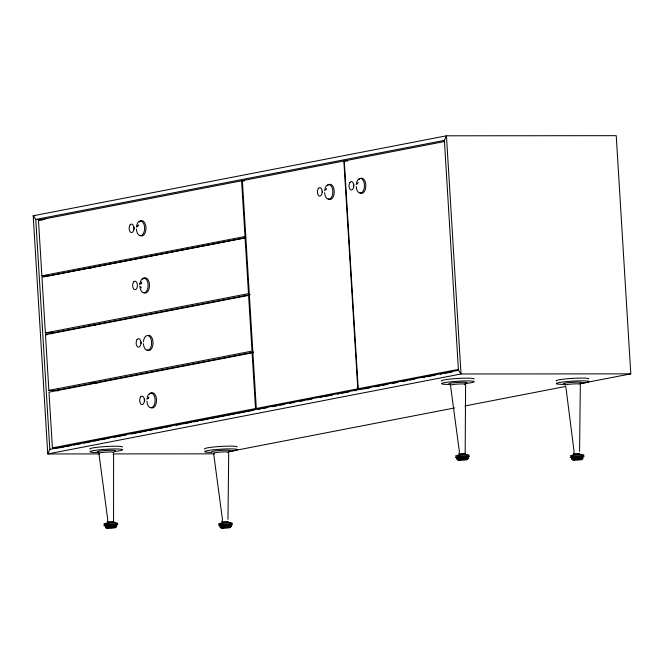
<?xml version="1.0" encoding="UTF-8"?>
<svg xmlns="http://www.w3.org/2000/svg" width="664" height="664" viewBox="0 0 664 664"><rect width="100%" height="100%" fill="white"/><g stroke="black" fill="none" stroke-linecap="round" stroke-linejoin="round"><path stroke-width="1" d="M113.577 454.466L113.561 521.564M227.976 519.306L228.715 452.284M579.581 451.263L580.328 384.24A7.619 0.681 -3.5 0 0 572.459 383.999A7.619 0.681 -3.5 0 0 565.213 385.211M107.817 521.937L107.336 521.846L107.759 519.738L98.886 453.338A7.619 0.681 -3.5 0 1 107.717 452.035A7.619 0.681 -3.5 0 1 113.137 452.69M222.531 521.846L222.058 521.763L222.482 519.655L213.609 453.246A7.619 0.681 -3.5 0 1 222.44 451.952A7.619 0.681 -3.5 0 1 227.852 452.607M574.136 453.802L573.663 453.719L574.086 451.611L565.894 387.236M465.613 384.332L465.165 453.52M137.564 226.64L138.32 224.963L137.431 226.548M579.904 383.701L630.8 373.857L616.234 135.672L446.449 135.805L33.2 215.775L35.765 219.452L49.825 449.37L47.766 453.952L99.534 453.91M141.058 283.76L141.814 282.084L140.926 283.669L141.515 283.262L139.432 284.109M148.089 398.69L148.844 397.014L147.956 398.607M630.8 373.857L461.015 373.981L458.45 370.296L444.39 140.378L446.449 135.805L461.015 373.981L47.766 453.952L33.2 215.775L35.267 215.775M325.667 190.12L326.563 188.535M357.273 184.003L358.17 182.417M107.336 521.846L113.934 521.423M222.058 521.763L228.275 521.481M573.663 453.719L579.888 453.437M444.39 140.378L35.765 219.452L44.953 219.452M245.788 237.687L48.754 275.817L41.873 275.826L38.462 220.108L241.588 180.799L244.535 180.799M370.163 387.768L365.084 388.747L357.805 388.83L256.304 408.476L242.368 180.649L343.869 161.003L347.803 161.003M444.755 141.482L344.267 160.929L358.203 388.755L458.691 369.308M41.873 275.826L244.999 236.517L241.588 180.799M45.368 332.946L248.485 293.637L245.082 237.919L41.956 277.228L45.368 332.946L52.248 332.938L250.295 294.617M45.476 334.697L248.593 295.389L252.005 351.107L48.879 390.415L45.476 334.697L47.434 334.689M253.806 352.086L55.759 390.407L48.879 390.415M255.516 408.567L252.112 352.85L48.987 392.158L52.398 447.876L255.516 408.567L263.185 408.468L267.243 407.679M49.825 449.37L458.45 370.296M59.279 447.876L64.358 446.889M66.383 446.499L71.463 445.519M73.496 445.121L81.622 443.552M83.656 443.154L91.781 441.585M93.807 441.195L98.886 440.207M100.92 439.817L109.045 438.24M114.125 437.261L126.309 434.903M131.389 433.916L146.619 430.969M148.653 430.579L153.733 429.6M155.758 429.201L163.883 427.633M165.917 427.234L170.997 426.255M176.076 425.275L181.156 424.288M183.181 423.898L191.307 422.321M193.34 421.93L198.42 420.951M200.453 420.553L208.571 418.984M210.604 418.586L225.843 415.639M227.868 415.249L235.994 413.672M238.027 413.282L253.258 410.335M258.337 409.356L260.371 408.958M272.323 406.7L277.394 405.721M279.428 405.322L284.499 404.343M289.579 403.363L294.65 402.376M299.73 401.396L304.801 400.417M306.834 400.018L311.906 399.039M320.023 397.47L322.057 397.072M324.09 396.682L332.207 395.113M337.279 394.125L339.312 393.735M341.337 393.345L349.463 391.768M354.534 390.789L356.568 390.399M375.235 386.78L380.314 385.801M382.339 385.411L387.419 384.431M392.49 383.443L397.57 382.464M402.641 381.485L407.721 380.497M409.746 380.107L414.826 379.127M422.943 377.55L424.977 377.16M427.002 376.77L435.127 375.193M440.199 374.214L442.232 373.824M444.257 373.425L452.383 371.857M228.748 451.661L454.707 407.928M464.891 405.961L565.653 386.456M242.368 180.649L244.335 180.641M38.462 220.108L42.396 220.108M88.926 268.281L90.993 268.281M89.325 325.41L95.516 325.401M91.806 382.871L97.998 382.871M52.398 447.876L58.291 447.876M112.988 453.902L214.439 453.827M465.547 453.379L458.949 453.802L459.372 451.703L450.499 385.294A7.619 0.681 -3.5 0 1 459.33 383.991A7.619 0.681 -3.5 0 1 464.742 384.655M140.66 286.724L141.316 287.885M343.869 161.003L357.805 388.83M57.668 389.112L57.793 391.179M51.825 331.826L51.95 333.892M106.282 527.681A5.536 0.49 -3.5 0 1 110.763 526.66A5.536 0.49 -3.5 0 1 115.851 527.075M112.307 527.531A5.536 0.49 -3.5 0 1 110.78 527.639M105.941 527A5.885 0.523 -3.5 0 1 110.705 525.913A5.885 0.523 -3.5 0 1 116.109 526.353M106.24 526.967A5.536 0.49 -3.5 0 1 110.714 525.946A5.536 0.49 -3.5 0 1 115.802 526.361M222.598 527.648A5.536 0.49 -3.5 0 1 220.987 527.075A5.536 0.49 -3.5 0 1 228.433 526.461A5.536 0.49 -3.5 0 1 230.566 526.984M224.731 527.598A5.536 0.49 -3.5 0 1 223.262 527.639M220.664 526.917A5.885 0.523 -3.5 0 1 225.42 525.83A5.885 0.523 -3.5 0 1 230.831 526.27M220.954 526.884A5.536 0.49 -3.5 0 1 225.436 525.855A5.536 0.49 -3.5 0 1 230.524 526.27M105.02 525.473A5.885 0.523 -3.5 0 1 110.622 524.535A5.885 0.523 -3.5 0 1 116.698 524.726M219.734 525.39A5.885 0.523 -3.5 0 1 225.337 524.452A5.885 0.523 -3.5 0 1 231.412 524.643M572.268 458.874A5.885 0.523 -3.5 0 1 577.033 457.786A5.885 0.523 -3.5 0 1 582.436 458.226M572.185 457.496A5.885 0.523 -3.5 0 1 576.941 456.409A5.885 0.523 -3.5 0 1 582.353 456.849M457.554 458.965A5.885 0.523 -3.5 0 1 462.31 457.869A5.885 0.523 -3.5 0 1 467.722 458.309M457.471 457.587A5.885 0.523 -3.5 0 1 462.227 456.492A5.885 0.523 -3.5 0 1 467.639 456.932M457.886 459.646A5.536 0.49 -3.5 0 1 462.368 458.616A5.536 0.49 -3.5 0 1 467.456 459.031M457.056 458.782A5.536 0.49 -3.5 0 1 462.327 457.903A5.536 0.49 -3.5 0 1 468.045 458.077M571.77 458.699A5.536 0.49 -3.5 0 1 578.195 457.753A5.536 0.49 -3.5 0 1 582.129 458.226M572.609 459.554A5.536 0.49 -3.5 0 1 577.082 458.534A5.536 0.49 -3.5 0 1 582.179 458.949M104.895 524.352A6.922 0.614 -3.5 0 1 110.498 523.066A6.922 0.614 -3.5 0 1 116.856 523.589M104.987 525.73A6.922 0.614 -3.5 0 1 110.581 524.444A6.922 0.614 -3.5 0 1 116.939 524.967M106.622 523.597A4.847 0.432 -3.5 0 1 109.535 522.767A4.847 0.432 -3.5 0 1 115.544 522.85M221.336 523.506A4.847 0.432 -3.5 0 1 225.254 522.609A4.847 0.432 -3.5 0 1 229.711 522.975M219.618 524.269A6.922 0.614 -3.5 0 1 225.212 522.983A6.922 0.614 -3.5 0 1 231.578 523.506M219.701 525.647A6.922 0.614 -3.5 0 1 225.295 524.361A6.922 0.614 -3.5 0 1 231.661 524.875M457.537 455.429A4.847 0.432 -3.5 0 1 463.157 454.599A4.847 0.432 -3.5 0 1 466.601 455.014M455.521 456.126A6.922 0.614 -3.5 0 1 463.547 454.948A6.922 0.614 -3.5 0 1 468.469 455.546M456.591 457.687A6.922 0.614 -3.5 0 1 462.185 456.4A6.922 0.614 -3.5 0 1 468.552 456.923M146.927 399.238A7.387 4.133 90 0 1 153.318 394.225A7.387 4.133 90 0 1 153.16 406.692A7.387 4.133 90 0 1 146.902 401.164M149.724 394.192A7.644 4.283 90 0 1 156.505 399.545A7.644 4.283 90 0 1 150.529 407.364M144.295 399.122A1.361 0.764 90 0 1 144.437 401.471M572.949 455.471A4.847 0.432 -3.5 0 1 576.867 454.566A4.847 0.432 -3.5 0 1 581.315 454.931M570.235 456.043A6.922 0.614 -3.5 0 1 578.261 454.865A6.922 0.614 -3.5 0 1 583.183 455.462M571.306 457.604A6.922 0.614 -3.5 0 1 576.908 456.317A6.922 0.614 -3.5 0 1 583.266 456.84M98.861 452.466A16.334 1.452 -3.5 0 1 93.441 450.599A16.334 1.452 -3.5 0 1 118.582 449.013A16.334 1.452 -3.5 0 1 114.482 451.478M89.98 449.154A16.334 1.452 -3.5 0 1 105.518 446.548A16.334 1.452 -3.5 0 1 122.392 447.079M211.916 452.391A16.334 1.452 -3.5 0 1 208.994 450.375A16.334 1.452 -3.5 0 1 233.711 448.947A16.334 1.452 -3.5 0 1 229.196 451.395M204.695 449.063A16.334 1.452 -3.5 0 1 220.24 446.465A16.334 1.452 -3.5 0 1 237.106 446.988M565.188 384.34A16.334 1.452 -3.5 0 1 559.769 382.472A16.334 1.452 -3.5 0 1 584.909 380.887A16.334 1.452 -3.5 0 1 580.809 383.352M556.299 381.02A16.334 1.452 -3.5 0 1 571.845 378.422A16.334 1.452 -3.5 0 1 588.719 378.953M450.474 384.423A16.334 1.452 -3.5 0 1 445.287 382.522A16.334 1.452 -3.5 0 1 470.685 380.995A16.334 1.452 -3.5 0 1 465.074 383.551M441.585 381.111A16.334 1.452 -3.5 0 1 457.131 378.505A16.334 1.452 -3.5 0 1 473.996 379.036M98.596 452.176A9.138 0.813 -3.5 0 1 105.991 450.482A9.138 0.813 -3.5 0 1 114.382 451.163M563.62 383.809A9.138 0.813 -3.5 0 1 574.219 382.248A9.138 0.813 -3.5 0 1 580.709 383.037M143.416 341.769A7.387 4.133 90 0 1 149.798 336.764A7.387 4.133 90 0 1 149.649 349.222A7.387 4.133 90 0 1 143.391 343.695M148.271 335.295A7.644 4.283 90 0 1 152.969 344.068A7.644 4.283 90 0 1 147.01 349.895M141.092 342.101A1.361 0.764 90 0 1 141.175 343.454M212.007 451.852A9.138 0.813 -3.5 0 1 220.705 450.391A9.138 0.813 -3.5 0 1 230.142 450.69M448.906 383.892A9.138 0.813 -3.5 0 1 459.496 382.331A9.138 0.813 -3.5 0 1 465.995 383.12M139.897 284.3A7.387 4.133 90 0 1 146.287 279.295A7.387 4.133 90 0 1 146.13 291.753A7.387 4.133 90 0 1 139.872 286.234M142.694 279.262A7.644 4.283 90 0 1 149.475 284.607A7.644 4.283 90 0 1 143.499 292.426M356.253 184.633A7.387 4.133 90 0 1 362.644 179.629A7.387 4.133 90 0 1 362.486 192.087A7.387 4.133 90 0 1 356.228 186.559M359.05 179.595A7.644 4.283 90 0 1 360.386 178.417M361.116 178.168A7.644 4.283 90 0 1 365.806 186.941A7.644 4.283 90 0 1 359.855 192.759M324.646 190.751A7.387 4.133 90 0 1 331.029 185.746A7.387 4.133 90 0 1 330.879 198.204A7.387 4.133 90 0 1 324.621 192.676M327.443 185.712A7.644 4.283 90 0 1 334.224 191.058A7.644 4.283 90 0 1 328.248 198.876M136.402 227.179A7.387 4.133 90 0 1 142.793 222.174A7.387 4.133 90 0 1 142.635 234.633A7.387 4.133 90 0 1 136.377 229.105M139.199 222.141A7.644 4.283 90 0 1 140.544 220.963M141.266 220.714A7.644 4.283 90 0 1 145.964 229.487A7.644 4.283 90 0 1 140.004 235.305M133.771 227.071A1.361 0.764 90 0 1 134.228 228.167M134.161 228.873A1.361 0.764 90 0 1 133.92 229.42M353.621 184.526A1.361 0.764 90 0 1 353.929 184.965M353.763 186.874A1.361 0.764 90 0 1 353.397 187.132M322.322 191.083A1.361 0.764 90 0 1 322.405 192.435M108.29 528.328A4.872 0.432 -3.5 0 0 115.86 527.531A4.872 0.432 -3.5 0 0 108.863 527.54A4.872 0.432 -3.5 0 0 108.29 528.328M223.004 528.237A4.872 0.432 -3.5 0 0 230.574 527.448A4.872 0.432 -3.5 0 0 223.577 527.457A4.872 0.432 -3.5 0 0 223.004 528.237M459.903 460.285A4.872 0.432 -3.5 0 0 467.464 459.496A4.872 0.432 -3.5 0 0 460.476 459.496A4.872 0.432 -3.5 0 0 459.903 460.285M574.617 460.194A4.872 0.432 -3.5 0 0 582.179 459.405A4.872 0.432 -3.5 0 0 575.19 459.413A4.872 0.432 -3.5 0 0 574.617 460.194M140.643 396.931A4.266 2.382 90 0 0 141.092 404.276A4.266 2.382 90 0 0 144.42 399.911A4.266 2.382 90 0 0 140.643 396.931M137.124 339.47A4.266 2.382 90 0 0 137.572 346.807A4.266 2.382 90 0 0 140.909 342.45A4.266 2.382 90 0 0 137.124 339.47M133.613 282.001A4.266 2.382 90 0 0 134.062 289.338A4.266 2.382 90 0 0 137.398 284.981A4.266 2.382 90 0 0 133.613 282.001M349.969 182.334A4.266 2.382 90 0 0 350.418 189.672A4.266 2.382 90 0 0 353.746 185.314A4.266 2.382 90 0 0 349.969 182.334M318.355 188.452A4.266 2.382 90 0 0 318.803 195.789A4.266 2.382 90 0 0 322.14 191.431A4.266 2.382 90 0 0 318.355 188.452M130.119 224.88A4.266 2.382 90 0 0 130.567 232.217A4.266 2.382 90 0 0 133.904 227.86A4.266 2.382 90 0 0 130.119 224.88"/></g></svg>
